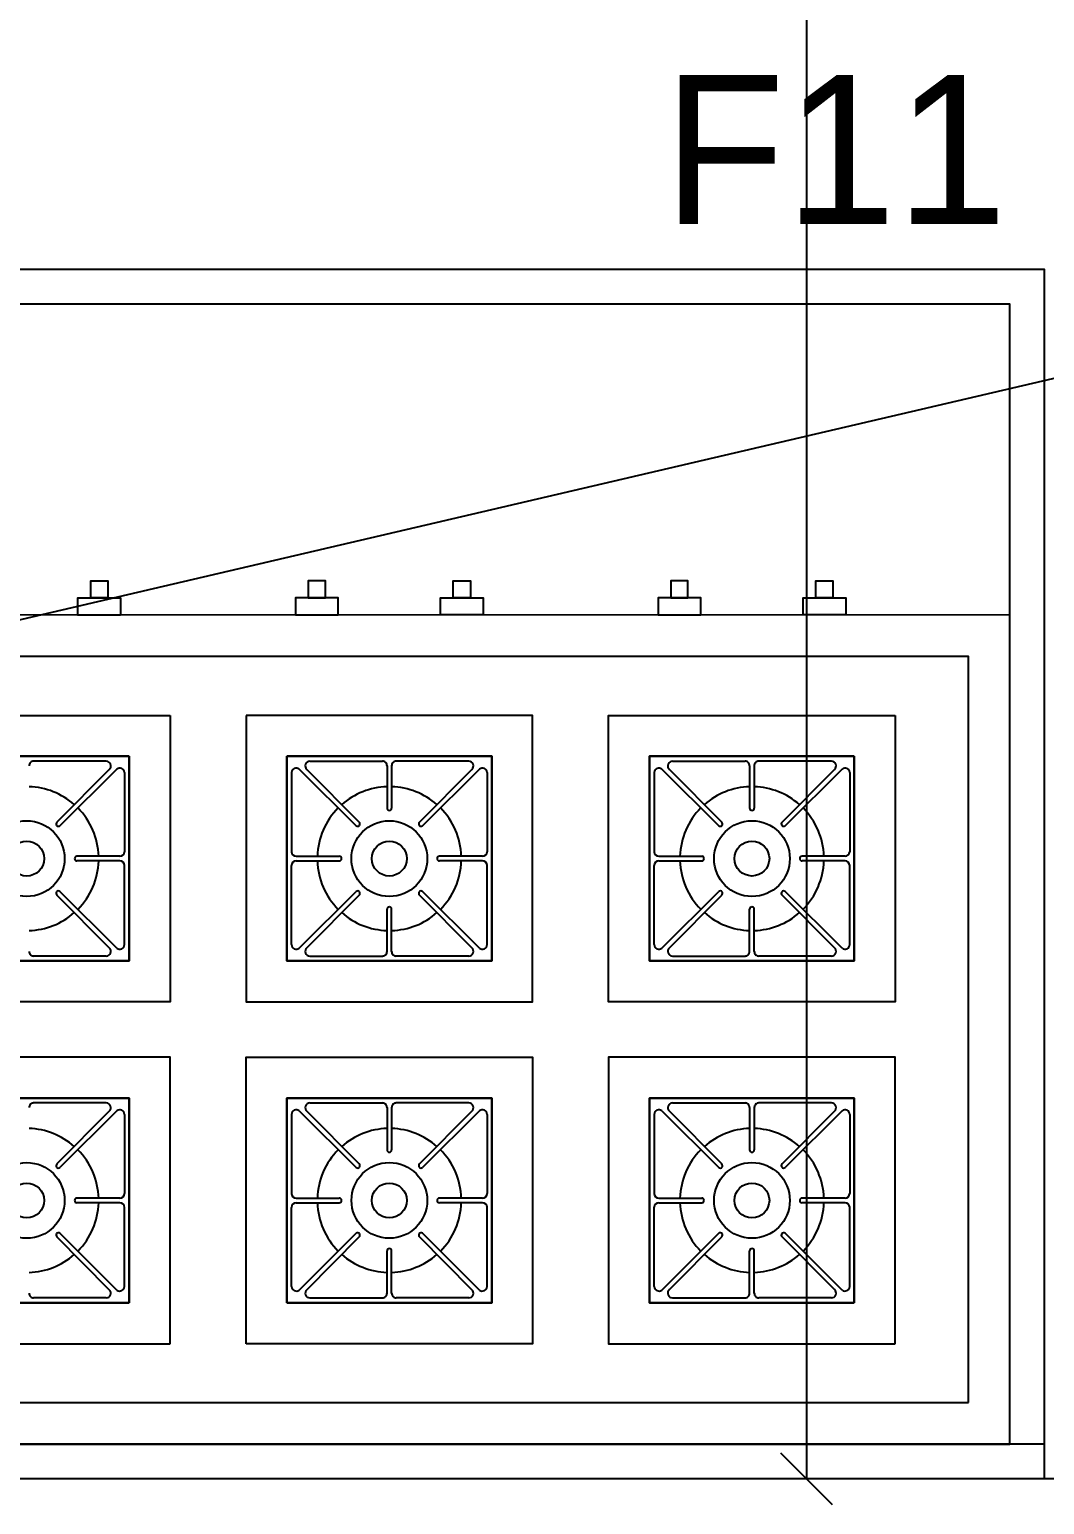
# Model space of a CAD drawing. Header units: millimetres. Extents: x 63882 to 85892, y -58394 to -53173.
# Drawn here: x 69163 to 69221.8, y -55375.4 to -55290.1 of the extents above; entities that cross this region are included whole.
import ezdxf
from ezdxf.enums import TextEntityAlignment as Align

# ---------------------------------------------------------------- set-up
doc = ezdxf.new("R2010")
doc.units = ezdxf.units.MM
doc.header["$LTSCALE"] = 5
doc.layers.add('S2000-002 Çizgi', color=7, linetype='Continuous')
doc.styles.get("Standard").update_dxf_attribs({"font": 'arial.ttf'})
doc.styles.add('TAKSİM', font='GOTHIC.TTF', dxfattribs={"height": 20})
doc.dimstyles.new('OLCU50', dxfattribs={"dimtxt": 8, "dimasz": 3, "dimexe": 1.25, "dimexo": 0.625, "dimtad": 1, "dimdec": 0, "dimtxsty": 'Standard', "dimblk": 'OBLIQUE', "dimcen": 2.5, "dimclrd": 256, "dimclre": 251, "dimclrt": 25, "dimadec": 0, "dimazin": 0, "dimtfac": 1, "dimtdec": 0, "dimtmove": 0, "dimatfit": 3, "dimldrblk": 'OBLIQUE', "dimfxl": 1, "dimarcsym": 0})

# ---------------------------------------------------------------- blocks, each defined once
blk = doc.blocks.new('A$C12B43838')
at = {"layer": 'S2000-002 Çizgi'}
for p, q in [((29.17000769426522, 39.81917035683), (41.01915054852725, 39.81942619901383)), ((39.69913024559355, 39.53695376245014), (35.49488517946884, 39.53686298598768)), ((41.01915054852725, 39.81942619901383), (41.01940639071108, 27.97028334475181)), ((62.00795054346236, 39.8198793811971), (50.15880768920033, 39.81962353901326)), ((50.15880768920033, 39.81962353901326), (50.15906353137689, 27.97048068474396)), ((51.47884018897457, 39.53720810545929), (55.68308525510656, 39.53729888191447)), ((60.68794649304618, 39.5374069449681), (56.48370145360241, 39.53731616851292)), ((71.14760768414999, 39.82007672118925), (82.99675053841929, 39.82033256337309)), ((72.46762393141398, 39.53766128727875), (76.67186897085776, 39.53775206374121)), ((81.67673023548559, 39.53786012680939), (77.4724851693536, 39.53776935034693)), ((82.99675053841929, 39.82033256337309), (82.99700638060312, 27.97118970911106)), ((39.86655448620149, 39.062308183391), (36.84304461356078, 36.00434313349251)), ((40.3179757253456, 39.08323245326028), (37.0104957051517, 35.79650345483242)), ((40.75229887278692, 38.87546472107351), (40.75239776905073, 34.29515712227294)), ((50.4257001280057, 38.87567358546949), (50.42579902425496, 34.29536598666891)), ((50.86001430295437, 39.08346007294313), (54.16763625167368, 35.79687390528125)), ((51.3114364452631, 39.06255529692862), (54.33507836791978, 36.0047208148244)), ((55.94996307457768, 39.27043256015895), (55.95001597573719, 36.82035406885552)), ((56.2168351585351, 39.27043832236086), (56.21688805969461, 36.82035983105015)), ((60.85537073364685, 39.06276136591623), (57.83186086100613, 36.00479631601775)), ((61.30679197279824, 39.08368563578551), (57.99931195259705, 35.79695663735765)), ((61.74109884104109, 38.87591790324223), (61.74119773729763, 34.2956103044562)), ((71.41450014964357, 38.8761267676382), (71.4145990459001, 34.29581916885218)), ((71.84879804539378, 39.08391325476987), (75.1564199941131, 35.79732708710071)), ((72.30022018770251, 39.06300847874809), (75.32386211035919, 36.00517399665114)), ((76.93874679032888, 39.27088574198569), (76.93879969148838, 36.82080725068226)), ((77.2056188742863, 39.2708915041876), (77.20567177544581, 36.82081301288417)), ((81.84415447608626, 39.06321454775025), (78.82064460344554, 36.00524949784449)), ((82.29557571523765, 39.08413881761953), (78.98809569504374, 35.79740981919167)), ((82.72989886267897, 38.87637108543277), (82.72999775894277, 34.29606348663219)), ((36.82285085377953, 35.81669724131643), (36.82285085237527, 35.81676241147215)), ((54.35528023084044, 35.81707579486101), (54.3552802294289, 35.81714096500946)), ((57.81166710122488, 35.81715042384894), (57.81166709982062, 35.81721559400467)), ((75.34406397327984, 35.81752897668775), (75.34406397186831, 35.81759414684348)), ((78.8004508436643, 35.81760360567569), (78.80045084226003, 35.81766877583141)), ((40.48553144728794, 34.02827927612088), (37.99425848216197, 34.02822548549739)), ((40.48553144728794, 34.0282793028091), (37.99425848215469, 34.0282255121856)), ((40.48553720948985, 33.76140721885167), (37.99426424436388, 33.76135342823545)), ((40.75251395190571, 28.91423329829558), (40.7524150556419, 33.49454089708888)), ((50.42591520711721, 28.91444216269156), (50.42581631086796, 33.49474976148485)), ((50.69267687042156, 34.0284996649134), (53.18394983554754, 34.02855345552962)), ((50.69267687042156, 34.02849969160889), (53.18394983554754, 34.02855348221783)), ((50.69268263262347, 33.76162760765146), (53.18395559774945, 33.76168139826768)), ((61.47433144222305, 34.02873245829687), (58.98307475628826, 34.0286786680299)), ((61.47433144223032, 34.02873248498508), (58.98307475628826, 34.02867869471811)), ((61.47433720442496, 33.76186040102039), (58.98308051849017, 33.76180661076069)), ((61.74131392015261, 28.91468648047157), (61.74121502389607, 33.49499407926487)), ((71.41471522876236, 28.91489534486755), (71.41461633249855, 33.49520294366812)), ((71.68147686537122, 34.02895287378487), (74.17273355131329, 34.02900666405185)), ((71.68147686537122, 34.02895284709666), (74.17273355131329, 34.02900663735636)), ((71.68148262757313, 33.76208078982017), (74.17273931350792, 33.76213458008715)), ((82.46313143717998, 34.02918566716835), (79.97185847204673, 34.02913187654485)), ((82.46313143717998, 34.02918564047286), (79.97185847205401, 34.02913184985664)), ((82.46313719938189, 33.76231358321093), (79.97186423424864, 33.7622597925947)), ((82.73011394179775, 28.91513966265484), (82.73001504553395, 33.49544726144813)), ((36.82293384907825, 31.97283108890406), (36.82293385048251, 31.97276591874106)), ((39.86677763464832, 28.72735158683645), (36.84313571199164, 31.7851860689334)), ((40.31819977696432, 28.70644681082194), (37.01057782823773, 31.99303297848382)), ((50.86023835455126, 28.70667443050479), (54.16771837475244, 31.99340342893265)), ((51.31165959370992, 28.72759870037407), (54.33516946635064, 31.78556375026528)), ((54.35536322612461, 31.97320964244864), (54.35536322752887, 31.97314447228564)), ((57.81175009651633, 31.97328427142929), (57.81175009792787, 31.97321910127357)), ((60.85559388209367, 28.72780476936168), (57.83195195943699, 31.78563925146591)), ((61.30701602439512, 28.70689999334718), (57.99939407568309, 31.99348616101634)), ((71.84902209700522, 28.70712761233153), (75.1565021172064, 31.99385661075939)), ((72.3004433361566, 28.72805188219354), (75.32395320879732, 31.7860169320993)), ((75.3441469685713, 31.9736628242681), (75.34414696997555, 31.97359765411238)), ((78.80053383896302, 31.97373745326331), (78.80053384037456, 31.97367228310031)), ((81.84437762454036, 28.7282579511957), (78.82073570188368, 31.78609243329265)), ((82.29579976684909, 28.7073531751812), (78.98817781812977, 31.99393934284308)), ((55.9501951955026, 28.51992174392944), (55.9501422943431, 30.97000023523287)), ((56.21706727946003, 28.51992750613863), (56.21701437830779, 30.97000599743478)), ((76.93897891127563, 28.52037492576346), (76.93892601010884, 30.97045341705962)), ((77.20585099523305, 28.5203806879581), (77.20579809406627, 30.97045917926152)), ((39.69937389094412, 28.25269877830578), (35.49512882481213, 28.2526080018506)), ((51.47908383430331, 28.25295312132221), (55.6833289004353, 28.25304389777739)), ((60.68819013837492, 28.2531519608383), (56.48394509893114, 28.25306118437584)), ((72.46786757675727, 28.25340630314895), (76.67211261620105, 28.25349707960413)), ((81.67697388082888, 28.25360514266504), (77.4727288146969, 28.25351436620986)), ((39.69955751783709, 19.74815376721381), (35.4953124517051, 19.74806299075863)), ((41.01983366294735, 8.18148334952275), (41.01957782077079, 20.03062620379205)), ((50.15949080362043, 8.181680689522182), (50.15923496142932, 20.03082354379148)), ((51.47926746120356, 19.74840811023023), (55.68351252733555, 19.74849888669269)), ((60.68837376527517, 19.74860694975359), (56.4841287258314, 19.74851617329114)), ((72.46805120365752, 19.74886129206425), (76.6722962431013, 19.74895206851943)), ((81.67715750772913, 19.74906013157306), (77.47291244159715, 19.74896935511788)), ((82.99743365283211, 8.182389713882003), (82.99717781065556, 20.03153256815131)), ((39.86698175843776, 19.27350818816922), (36.84347188579704, 16.21554313827073)), ((40.31840299758915, 19.2944324580385), (37.01092297738796, 16.00770345960336)), ((40.75272614503046, 19.08666472584446), (40.75282504127972, 14.50635712705116)), ((50.42612740023469, 19.08687359024043), (50.4262262964985, 14.50656599144713)), ((50.86044157518336, 19.29466007772135), (54.16806352390267, 16.00807391005219)), ((51.31186371749209, 19.27375530169957), (54.33550564014877, 16.21592081960262)), ((55.95039034680667, 19.48163256493717), (55.95044324796618, 17.03155407363374)), ((56.21726243076409, 19.4816383271318), (56.21731533193088, 17.03155983583565)), ((60.85579800587584, 19.27396137070173), (57.8322881332424, 16.21599632080324)), ((61.30721924502723, 19.29488564057101), (57.99973922483332, 16.00815664213587)), ((61.74152611327008, 19.08711790802772), (61.74162500953389, 14.50681030923442)), ((71.41492742187984, 19.08732677243097), (71.41502631813637, 14.5070191736304)), ((71.84922531763732, 19.29511325954809), (75.15684726635664, 16.00852709187893)), ((72.30064745994605, 19.27420848353358), (75.32428938259545, 16.21637400143663)), ((76.93917406257242, 19.48208574676391), (76.93922696373193, 17.03200725546776)), ((77.20604614652984, 19.48209150896582), (77.20609904768935, 17.03201301766239)), ((81.8445817483298, 19.27441455252847), (78.82107187568181, 16.21644950262998)), ((82.29600298748119, 19.29533882239775), (78.98852296728, 16.00860982396262)), ((82.73032613491523, 19.08757109020371), (82.73042503117176, 14.50726349141041)), ((36.82327812601579, 16.02789724609465), (36.82327812461153, 16.02796241625765)), ((54.35570750306943, 16.02827579963196), (54.35570750165789, 16.02834096979495)), ((57.81209437346115, 16.02835042862716), (57.81209437205689, 16.02841559878289)), ((75.34449124551611, 16.02872898146597), (75.34449124410457, 16.0287941516217)), ((78.80087811590784, 16.02880361045391), (78.80087811450358, 16.0288687806169)), ((40.48595871952421, 14.23947928089183), (37.99468575439823, 14.23942549027561)), ((40.48596448171884, 13.97260722362262), (37.99469151660014, 13.9725534330064)), ((40.48596448172611, 13.9726071969344), (37.99469151659287, 13.97255340631818)), ((40.75294122414198, 9.125433303073805), (40.75284232788545, 13.7057409018671)), ((50.42634247936076, 9.125642167469778), (50.42624358309695, 13.70594976626307)), ((50.69310414265783, 14.23969966969162), (53.1843771077838, 14.23975346030784)), ((50.69310990485974, 13.97282761242241), (53.18438286998571, 13.97288140303863)), ((50.69310990485974, 13.97282758573419), (53.18438286998571, 13.97288137635041)), ((61.47475871446659, 14.23993246307509), (58.98350202852453, 14.23987867280812)), ((61.47476447666122, 13.97306040580588), (58.98350779072643, 13.97300661553891)), ((61.4747644766685, 13.97306037911767), (58.98350779072643, 13.97300658885069)), ((61.74174119238887, 9.12588648525707), (61.74164229613234, 13.70619408405037)), ((71.41514250099863, 9.126095349653042), (71.41504360473482, 13.70640294844634)), ((71.68190413760749, 14.24015285187488), (74.17316082354228, 14.24020664214186)), ((71.6819098998094, 13.97328079460567), (74.17316658574418, 13.97333458487265)), ((71.6819098998094, 13.97328076791018), (74.17316658574418, 13.97333455817716)), ((82.46355870941625, 14.24038564525108), (79.97228574429028, 14.24033185463486)), ((82.46356447161088, 13.97351358798187), (79.97229150648491, 13.97345979736565)), ((82.46356447161816, 13.97351356129366), (79.97229150648491, 13.97345977067744)), ((82.73054121402674, 9.126339667433058), (82.73044231777749, 13.70664726622635)), ((36.82336112130724, 12.18403109368228), (36.82336112271878, 12.18396592352656)), ((39.86720490688458, 8.938551591614669), (36.8435629842279, 11.9963860737189)), ((40.31862704919331, 8.917646815600165), (37.01100510047399, 12.20423298325477)), ((50.8606656267948, 8.91787443528301), (54.16814564699598, 12.2046034337036)), ((51.31208686594618, 8.938798705145018), (54.3355967385869, 11.99676375505078)), ((54.35579049836815, 12.18440964721958), (54.35579049977241, 12.18434447707114)), ((57.8121773687526, 12.18448427620751), (57.81217737016414, 12.18441910605907)), ((60.85602115433721, 8.939004774147179), (57.83237923167326, 11.99683925625141)), ((61.30744329663867, 8.918099998132675), (57.99982134791935, 12.20468616579456)), ((71.84944936923421, 8.91832761711703), (75.15692938943539, 12.20505661554489)), ((72.3008706083856, 8.939251886979036), (75.32438048103359, 11.99721693687752)), ((75.34457424080756, 12.18486282904632), (75.34457424221182, 12.18479765889788)), ((78.80096111119929, 12.18493745804153), (78.80096111261082, 12.18487228788581)), ((81.84480489676935, 8.939457955973921), (78.82116297411267, 11.99729243807815)), ((82.29622703907808, 8.918553179952141), (78.98860509036604, 12.20513934761402)), ((55.95062246774614, 8.73112174871494), (55.95056956658664, 11.18120024001837)), ((56.21749455171084, 8.73112751091685), (56.21744165054406, 11.18120600222028)), ((76.93940618349734, 8.731574930541683), (76.93935328233783, 11.18165342184511)), ((77.20627826746204, 8.731580692743591), (77.20622536629526, 11.18165918404702)), ((29.17069080867805, 8.181227507346193), (41.01983366294735, 8.18148334952275)), ((39.69980116317311, 8.46389878307673), (35.49555609704112, 8.463808006628824)), ((62.00863365788246, 8.181936531706015), (50.15949080362043, 8.181680689522182)), ((51.47951110654685, 8.464153126093152), (55.68375617267884, 8.464243902555609)), ((60.68861741061846, 8.464351965616515), (56.48437237117469, 8.464261189161334)), ((71.14829079857009, 8.182133871705446), (82.99743365283211, 8.182389713882003)), ((72.46829484898626, 8.46460630792717), (76.67253988843004, 8.464697084389627)), ((81.67740115305787, 8.464805147435982), (77.47315608693316, 8.464714370988077))]:
    blk.add_line(p, q, dxfattribs=at)
for points in [[(39.7850676954622, 48.98804233488045), (38.79745348769211, 48.98802101069305), (38.79743216349743, 49.97563521846314), (39.78504637126753, 49.97565654265054)], [(51.39249461057625, 48.98829295803444), (52.38010881834634, 48.98831428222911), (52.38008749415894, 49.97592848999921), (51.39247328638885, 49.9759071658118)], [(60.77386769041186, 48.98849551707099), (59.78625348264177, 48.98847419288359), (59.78623215844709, 49.97608840065368), (60.77384636621719, 49.97610972484108)], [(72.38129460551863, 48.98874614021042), (73.36890881328873, 48.98876746439782), (73.36888748910133, 49.97638167217519), (72.38127328133123, 49.97636034798052)], [(81.76266768535424, 48.98894869924698), (80.77505347758415, 48.98892737505957), (80.77503215338947, 49.97654158282967), (81.76264636115957, 49.97656290701707)], [(40.52579967547354, 48.00044412025454), (38.05676415606285, 48.00039080977876), (38.05674283186818, 48.98800501754886), (40.52577835128614, 48.98805832802464)], [(50.65180527894699, 48.00066275712743), (53.1208407983504, 48.00071606760321), (53.12081947417028, 48.9883302753733), (50.65178395475232, 48.98827696489752)], [(61.51459967041592, 48.00089730244508), (59.04556415100524, 48.0008439919693), (59.04554282681056, 48.9884581997394), (61.51457834622852, 48.98851151021518)], [(71.64060527388938, 48.00111593930342), (74.10964079330006, 48.00116924977192), (74.10961946911266, 48.98878345754201), (71.6405839496947, 48.98873014706624)], [(82.5033996653583, 48.00135048462107), (80.0343641459549, 48.00129717414529), (80.03434282176022, 48.98891138191539), (82.50337834117818, 48.98896469239116)], [(92.00103886431316, 0.001555542825371958), (92.00000246658601, 48.00155553165678), (2.483335265424103e-06, 48.00000093506242), (0.001038881062413566, 9.462310117669404e-07)], [(89.60098704498523, 2.401503722379857), (89.60005428703153, 45.60150371232885), (2.400054302663193, 45.60005275550793), (2.400987060624175, 2.400052765558939)], [(43.38892795093852, 42.18930593830737), (43.38928612999734, 25.60050594233326), (26.80048613403051, 25.60014776327444), (26.80012795497169, 42.18894775924855)], [(47.78892794991407, 42.18940094143181), (47.78928612896561, 25.6006009454577), (64.37808612493245, 25.60095912450925), (64.37772794588818, 42.18975912047608)], [(85.36652794083057, 42.19021230266662), (85.36688611988939, 25.60141230669251), (68.77808612391527, 25.60105412763369), (68.77772794485645, 42.1898541236078)], [(41.01915054852725, 39.81942619901383), (41.01940639071108, 27.97028334475181), (29.17026353644906, 27.97002750256797), (29.17000769426522, 39.81917035683)], [(41.01915054852725, 39.81942619901383), (29.17000769426522, 39.81917035683), (29.17026353644906, 27.97002750256797), (41.01940639071108, 27.97028334475181)], [(41.01915054852725, 39.81942619901383), (29.17000769426522, 39.81917035683), (29.17026353644906, 27.97002750256797), (41.01940639071108, 27.97028334475181)], [(50.15880768920033, 39.81962353901326), (50.15906353137689, 27.97048068474396), (62.00820638564619, 27.97073652692779), (62.00795054346236, 39.8198793811971)], [(50.15880768920033, 39.81962353901326), (62.00795054346236, 39.8198793811971), (62.00820638564619, 27.97073652692779), (50.15906353137689, 27.97048068474396)], [(50.15880768920033, 39.81962353901326), (62.00795054346236, 39.8198793811971), (62.00820638564619, 27.97073652692779), (50.15906353137689, 27.97048068474396)], [(82.99675053841929, 39.82033256337309), (82.99700638060312, 27.97118970911106), (71.14786352633382, 27.97093386692723), (71.14760768414999, 39.82007672118925)], [(82.99675053841929, 39.82033256337309), (71.14760768414999, 39.82007672118925), (71.14786352633382, 27.97093386692723), (82.99700638060312, 27.97118970911106)], [(82.99675053841929, 39.82033256337309), (71.14760768414999, 39.82007672118925), (71.14786352633382, 27.97093386692723), (82.99700638060312, 27.97118970911106)], [(43.38971340222633, 5.811705947111477), (43.38935522318206, 22.40050594307831), (26.80055522720795, 22.40014776403405), (26.8009134062595, 5.811347768059932)], [(47.78971340120916, 5.81180095023592), (47.78935522214306, 22.40060094620276), (64.37815521811717, 22.40095912526158), (64.378513397176, 5.812159129294741)], [(85.36731339211838, 5.81261231147073), (85.3669552130741, 22.40141230743757), (68.7781552171, 22.4010541283933), (68.77851339615154, 5.812254132419184)], [(41.01983366294735, 8.18148334952275), (41.01957782077079, 20.03062620379205), (29.17043496650149, 20.0303703616155), (29.17069080867805, 8.181227507346193)], [(41.01983366294735, 8.18148334952275), (29.17069080867805, 8.181227507346193), (29.17043496650149, 20.0303703616155), (41.01957782077079, 20.03062620379205)], [(41.01983366294735, 8.18148334952275), (29.17069080867805, 8.181227507346193), (29.17043496650149, 20.0303703616155), (41.01957782077079, 20.03062620379205)], [(50.15949080362043, 8.181680689522182), (50.15923496142932, 20.03082354379148), (62.00837781569862, 20.03107938597532), (62.00863365788246, 8.181936531706015)], [(50.15949080362043, 8.181680689522182), (62.00863365788246, 8.181936531706015), (62.00837781569862, 20.03107938597532), (50.15923496142932, 20.03082354379148)], [(50.15949080362043, 8.181680689522182), (62.00863365788246, 8.181936531706015), (62.00837781569862, 20.03107938597532), (50.15923496142932, 20.03082354379148)], [(82.99743365283211, 8.182389713882003), (82.99717781065556, 20.03153256815131), (71.14803495639353, 20.03127672597475), (71.14829079857009, 8.182133871705446)], [(82.99743365283211, 8.182389713882003), (71.14829079857009, 8.182133871705446), (71.14803495639353, 20.03127672597475), (82.99717781065556, 20.03153256815131)], [(82.99743365283211, 8.182389713882003), (71.14829079857009, 8.182133871705446), (71.14803495639353, 20.03127672597475), (82.99717781065556, 20.03153256815131)]]:
    blk.add_lwpolyline(points, close=True, dxfattribs=at)
for centre, radius in [((35.09469891623303, 33.894726850609), 2.192010273157497), ((56.08351516367838, 33.89518003314151), 2.192010273157497), ((77.0722989061178, 33.89563321496826), 2.192010273157497), ((35.09469891623303, 33.894726850609), 1.007095987454886), ((56.08351516367838, 33.89518003314151), 1.007095987454886), ((77.0722989061178, 33.89563321496826), 1.007095987454886), ((35.09512618846929, 14.1059268553945), 2.192010273157497), ((56.08394243591465, 14.10638003792701), 2.192010273157497), ((77.07272617835406, 14.10683321975375), 2.192010273157497), ((35.09512618846929, 14.1059268553945), 1.007095987454886), ((56.08394243591465, 14.10638003792701), 1.007095987454886), ((77.07272617835406, 14.10683321975375), 1.007095987454886)]:
    blk.add_circle(centre, radius, dxfattribs=at)
for centre, radius, start, end in [((35.49489094167075, 39.26999090203026), 0.26687208402049, 90.00123410729414, 180.0012371088421), ((39.69913600780274, 39.27008167848544), 0.26687208402049, 308.8532371091318, 90.00123410729414), ((51.47884595116921, 39.27033602150186), 0.26687208402049, 90.00124010622127, 231.1492371088301), ((55.68309101730847, 39.27042679795704), 0.26687208402049, 0.00123710884211776, 90.00124010622127), ((56.48370721580432, 39.27044408455549), 0.26687208402049, 90.00124010622127, 180.0012421072533), ((60.68795225524809, 39.27053486101067), 0.26687208402049, 308.8532371091318, 90.00123410729414), ((72.46762969361589, 39.27078920332133), 0.26687208402049, 90.00124011039007, 231.1492371088301), ((76.67187473305967, 39.27087997978379), 0.26687208402049, 0.001232110430977043, 90.00123410729414), ((77.47249093155551, 39.27089726638951), 0.26687208402049, 90.00123410729414, 180.0012371088421), ((81.6767359976875, 39.27098804284469), 0.26687208402049, 308.8532371091318, 90.00123410729414), ((40.4854267888295, 38.8754589588716), 0.26687208402049, 0.001232110430977043, 128.8532361070149), ((50.69257221196312, 38.87567934767139), 0.26687208402049, 51.14923811094697, 180.0012421072533), ((61.47424303627486, 38.87591214139684), 0.26687208402049, 0.001232106262160412, 128.8532361070149), ((71.68135595440253, 38.87613252949086), 0.26687208402049, 51.14923811094697, 180.0012421072533), ((82.46302677872154, 38.87636532323086), 0.26687208402049, 0.001232110430977043, 128.8532361070149), ((35.09469891623303, 33.894726850609), 4.166867415995178, 48.62647980123924, 88.16613466899756), ((56.08351516367838, 33.89518003314151), 4.166867415995178, 91.83633955031979, 131.3759944144234), ((56.08351516367838, 33.89518003314151), 4.166867415995178, 48.62647980123924, 88.16613429778936), ((77.0722989061178, 33.89563321496826), 4.166867415995178, 91.83633991736129, 131.3759944170898), ((77.0722989061178, 33.89563321496826), 4.166867415995178, 48.62647980123924, 88.16613466899756), ((35.09469891623303, 33.894726850609), 4.166867415995178, 1.836339917361297, 44.80018682552391), ((56.08351516367838, 33.89518003314151), 4.166867415995178, 135.202287391964, 178.166134301956), ((56.08345200436452, 36.82035694995284), 0.1334360286666422, 180.0012421072533, 270.0012381093581), ((56.08345200436452, 36.82035694995284), 0.1334360286666422, 270.0012381093581, 0.00123710884211776), ((56.08351516367838, 33.89518003314151), 4.166867415995178, 1.836339917361297, 44.80018682552391), ((77.0722989061178, 33.89563321496826), 4.166867415995178, 135.202287391964, 178.166134301956), ((77.07223574681848, 36.82081013177958), 0.1334360286666422, 180.0012371088421, 270.0012361083261), ((77.07223574681848, 36.82081013177958), 0.1334360286666422, 270.0012361083261, 0.001232110430977043), ((77.0722989061178, 33.89563321496826), 4.166867415995178, 1.836339917361297, 44.80018682552391), ((36.92677017270762, 35.90042280044872), 0.1334360286666422, 128.8607901082337, 218.8541571114748), ((54.25135729646718, 35.90079686633544), 0.1334360286666422, 321.1483171081188, 51.14168410784807), ((57.91558642016025, 35.90087598297396), 0.1334360286666422, 128.8607901109031, 218.8541571088055), ((75.24014103889931, 35.90125004816218), 0.1334360286666422, 321.1483171081188, 51.14168410784807), ((78.90437016259239, 35.90132916480798), 0.1334360286666422, 128.8607901082337, 218.8541571114748), ((36.92677017270762, 35.90042280044872), 0.1334360286666422, 218.865550108378, 308.847773108851), ((54.25135729646718, 35.90079686633544), 0.1334360286666422, 231.1547011081358, 321.1369241090151), ((57.91558642016025, 35.90087598297396), 0.1334360286666422, 218.865550108378, 308.847773108851), ((75.24014103889931, 35.90125004816218), 0.1334360286666422, 231.1547011113913, 321.1369241090151), ((78.90437016259239, 35.90132916480798), 0.1334360286666422, 218.865550108378, 308.847773108851), ((40.48552568508603, 34.29515136007103), 0.26687208402049, 270.0012361083261, 0.001232110430977043), ((50.69267110821966, 34.29537174887082), 0.26687208402049, 180.0012421072533, 270.0012381093581), ((61.47432568002841, 34.2956045422543), 0.26687208402049, 270.0012381093581, 0.00123710884211776), ((71.68147110316932, 34.29582493105409), 0.26687208402049, 180.0012371088421, 270.0012361083261), ((82.46312567497807, 34.29605772443028), 0.26687208402049, 270.0012361083261, 0.001232110430977043), ((37.99426136325928, 33.89478945687006), 0.1334360286666422, 90.00123810935811, 180.0012371088421), ((37.99426136325928, 33.89478945687006), 0.1334360286666422, 180.0012371088421, 270.0012401103901), ((35.09469891623303, 33.894726850609), 4.166867415995178, 315.2022873919641, 358.1661346689976), ((40.48554297168448, 33.49453513488697), 0.26687208402049, 0.001242107253258457, 90.00123810935811), ((50.69268839482538, 33.49475552368676), 0.26687208402049, 90.00123610832613, 180.001232110431), ((56.08351516367838, 33.89518003314151), 4.166867415995178, 181.8363395503198, 224.8001868255239), ((53.18395271665213, 33.89511742690229), 0.1334360286666422, 0.00123710884211776, 90.00123610832613), ((53.18395271665213, 33.89511742690229), 0.1334360286666422, 270.0012341072941, 0.00123710884211776), ((58.98307763739285, 33.89524263938802), 0.1334360286666422, 90.00123610832613, 180.001232110431), ((58.98307763739285, 33.89524263938802), 0.1334360286666422, 180.001232110431, 270.0012341072941), ((56.08351516367838, 33.89518003314151), 4.166867415995178, 315.2022873919641, 358.1661346689976), ((61.47434296662686, 33.49498831707024), 0.26687208402049, 0.00123710884211776, 90.00123610832613), ((71.68148838977504, 33.49520870586275), 0.26687208402049, 90.00123810935811, 180.0012371088421), ((77.0722989061178, 33.89563321496826), 4.166867415995178, 181.8363395503198, 224.8001868255239), ((74.1727364324106, 33.89557060872175), 0.1334360286666422, 0.001242107253258457, 90.00123810935811), ((74.1727364324106, 33.89557060872175), 0.1334360286666422, 270.0012401103901, 0.001242107253258457), ((79.97186135314405, 33.89569582122931), 0.1334360286666422, 90.00123810935811, 180.0012371088421), ((79.97186135314405, 33.89569582122931), 0.1334360286666422, 180.0012371088421, 270.0012401103901), ((77.0722989061178, 33.89563321496826), 4.166867415995178, 315.2022873919641, 358.1661346689976), ((82.46314296157652, 33.49544149924623), 0.26687208402049, 0.001242107253258457, 90.00123810935811), ((36.92685678344424, 31.88911001742963), 0.1334360286666422, 141.1483171081187, 231.1416841078481), ((36.92685678344424, 31.88911001742963), 0.1334360286666422, 51.15470111139132, 141.1369241090151), ((54.25144390720379, 31.88948408331635), 0.1334360286666422, 38.86555010837797, 128.847773108851), ((54.25144390720379, 31.88948408331635), 0.1334360286666422, 308.8607901109031, 38.8541571088055), ((57.91567303088959, 31.88956319994759), 0.1334360286666422, 141.1483171081187, 231.1416841078481), ((57.91567303088959, 31.88956319994759), 0.1334360286666422, 51.15470110813582, 141.1369241090151), ((75.24022764965048, 31.88993726513581), 0.1334360286666422, 38.86555010837797, 128.847773108851), ((75.24022764965048, 31.88993726513581), 0.1334360286666422, 308.8607901082337, 38.85415711147483), ((78.90445677333628, 31.89001638178888), 0.1334360286666422, 141.1483171081187, 231.1416841078481), ((78.90445677333628, 31.89001638178888), 0.1334360286666422, 51.15470111139132, 141.1369241090151), ((35.09469891623303, 33.894726850609), 4.166867415995178, 271.8363395503198, 311.3759944170898), ((56.08351516367838, 33.89518003314151), 4.166867415995178, 228.6264798012392, 268.1661346689976), ((56.08357832298498, 30.97000311633747), 0.1334360286666422, 90.00123610832613, 180.001232110431), ((56.08357832298498, 30.97000311633747), 0.1334360286666422, 0.00123710884211776, 90.00123610832613), ((56.08351516367838, 33.89518003314151), 4.166867415995178, 271.8363399173613, 311.3759944144235), ((77.0722989061178, 33.89563321496826), 4.166867415995178, 228.6264798012392, 268.166134301956), ((77.07236206542439, 30.97045629816421), 0.1334360286666422, 90.00123810935811, 180.0012371088421), ((77.07236206542439, 30.97045629816421), 0.1334360286666422, 0.001242107253258457, 90.00123810935811), ((77.0722989061178, 33.89563321496826), 4.166867415995178, 271.8363395503198, 311.3759944170898), ((35.49512306260294, 28.51948008580803), 0.26687208402049, 180.0012371088421, 270.0012401103901), ((39.69936812873493, 28.51957086227048), 0.26687208402049, 270.0012401103901, 51.14923710883004), ((40.48564186794829, 28.91422753609368), 0.26687208402049, 231.149238110947, 0.001242107253258457), ((50.69278729108191, 28.91444792489347), 0.26687208402049, 180.001232110431, 308.8532361070149), ((51.47907807210868, 28.51982520527963), 0.26687208402049, 128.8532371091319, 270.0012341072941), ((55.68332313824067, 28.51991598173481), 0.26687208402049, 270.0012341072941, 0.00123710884211776), ((56.48393933673651, 28.51993326834054), 0.26687208402049, 180.001232110431, 270.0012341072941), ((60.68818437618029, 28.52002404478844), 0.26687208402049, 270.0012401062213, 51.14923710883004), ((61.47445811538637, 28.91468071861891), 0.26687208402049, 231.149238110947, 0.001242107253258457), ((71.6815710335286, 28.91490110672021), 0.26687208402049, 180.001232110431, 308.8532361070149), ((72.46786181455536, 28.5202783870991), 0.26687208402049, 128.8532371091319, 270.0012341072941), ((76.67210685399914, 28.52036916356883), 0.26687208402049, 270.0012401103901, 0.001242107253258457), ((77.47272305249498, 28.52038645016728), 0.26687208402049, 180.0012371088421, 270.0012401103901), ((81.67696811862697, 28.52047722662974), 0.26687208402049, 270.0012401103901, 51.14923710883004), ((82.46324185784033, 28.91513390045293), 0.26687208402049, 231.149238110947, 0.001242107253258457), ((35.49531821390701, 19.4811909068012), 0.26687208402049, 90.00123410729414, 180.0012371088421), ((39.699563280039, 19.48128168325638), 0.26687208402049, 308.8532371091318, 90.00123410729414), ((51.47927322340547, 19.48153602627281), 0.26687208402049, 90.00124011039007, 231.1492371088301), ((55.68351828953746, 19.48162680273526), 0.26687208402049, 0.00123710884211776, 90.00124011039007), ((56.48413448803331, 19.48164408933371), 0.26687208402049, 90.00124011039007, 180.0012421072533), ((60.68837952747708, 19.48173486579617), 0.26687208402049, 308.8532371091318, 90.00123410729414), ((72.46805696585216, 19.48198920810682), 0.26687208402049, 90.00124010622127, 231.1492371088301), ((76.67230200529593, 19.48207998456201), 0.26687208402049, 0.001232106262160412, 90.00123410729414), ((77.47291820379905, 19.48209727116046), 0.26687208402049, 90.00123410729414, 180.0012371088421), ((81.67716326992377, 19.48218804761564), 0.26687208402049, 308.8532371091318, 90.00123410729414), ((40.48585406106577, 19.08665896364255), 0.26687208402049, 0.001232106262160412, 128.8532361070149), ((50.69299948419939, 19.08687935244234), 0.26687208402049, 51.14923811094697, 180.0012421072533), ((61.47467030851112, 19.08711214618233), 0.26687208402049, 0.001232110430977043, 128.8532361070149), ((71.68178322664608, 19.08733253427636), 0.26687208402049, 51.14923811094697, 180.0012421072533), ((82.46345405095781, 19.0875653280018), 0.26687208402049, 0.001232106262160412, 128.8532361070149), ((35.09512618846929, 14.1059268553945), 4.166867415995178, 48.62647980123924, 88.16613466899756), ((56.08394243591465, 14.10638003792701), 4.166867415995178, 91.83633955031979, 131.3759944170898), ((56.08394243591465, 14.10638003792701), 4.166867415995178, 48.62647980123924, 88.16613430195605), ((77.07272617835406, 14.10683321975375), 4.166867415995178, 91.83633991736129, 131.3759944144234), ((77.07272617835406, 14.10683321975375), 4.166867415995178, 48.62647980123924, 88.16613466899756), ((35.09512618846929, 14.1059268553945), 4.166867415995178, 1.836339550319789, 44.80018682552391), ((56.08394243591465, 14.10638003792701), 4.166867415995178, 135.202287391964, 178.1661346689976), ((56.08387927660806, 17.03155695473833), 0.1334360286666422, 180.0012421072533, 270.0012381093581), ((56.08387927660806, 17.03155695473833), 0.1334360286666422, 270.0012381093581, 0.00123710884211776), ((56.08394243591465, 14.10638003792701), 4.166867415995178, 1.836339550319789, 44.80018682552391), ((77.07272617835406, 14.10683321975375), 4.166867415995178, 135.202287391964, 178.1661346689976), ((77.07266301904747, 17.03201013656508), 0.1334360286666422, 180.0012371088421, 270.0012361083261), ((77.07266301904747, 17.03201013656508), 0.1334360286666422, 270.0012361083261, 0.001232106262160412), ((77.07272617835406, 14.10683321975375), 4.166867415995178, 1.836339550319789, 44.80018682552391), ((36.92719744494389, 16.11162280521967), 0.1334360286666422, 128.8607901109031, 218.8541571088055), ((36.92719744494389, 16.11162280521967), 0.1334360286666422, 218.865550108378, 308.847773108851), ((54.25178456870344, 16.11199687111366), 0.1334360286666422, 231.1547011113913, 321.1369241090151), ((54.25178456870344, 16.11199687111366), 0.1334360286666422, 321.1483171081188, 51.14168410784807), ((57.91601369238197, 16.11207598775945), 0.1334360286666422, 128.8607901082337, 218.8541571114748), ((57.91601369238197, 16.11207598775945), 0.1334360286666422, 218.865550108378, 308.847773108851), ((75.24056831115013, 16.11245005294768), 0.1334360286666422, 231.1547011081358, 321.1369241090151), ((75.24056831115013, 16.11245005294768), 0.1334360286666422, 321.1483171081188, 51.14168410784807), ((78.90479743482865, 16.11252916957892), 0.1334360286666422, 128.8607901109031, 218.8541571088055), ((78.90479743482865, 16.11252916957892), 0.1334360286666422, 218.865550108378, 308.847773108851), ((37.99468863549555, 14.105989461641), 0.1334360286666422, 90.00123410729414, 180.0012371088421), ((37.99468863549555, 14.105989461641), 0.1334360286666422, 180.0012371088421, 270.0012361083261), ((35.09512618846929, 14.1059268553945), 4.166867415995178, 315.2022873919641, 358.1661343019561), ((40.4859529573223, 14.50635136484925), 0.26687208402049, 270.0012361083261, 0.001232106262160412), ((40.48597024392802, 13.70573513966519), 0.26687208402049, 0.001242107253258457, 90.00123810935811), ((50.69309838045592, 14.50657175364904), 0.26687208402049, 180.0012421072533, 270.0012381093581), ((50.69311566705437, 13.70595552846498), 0.26687208402049, 90.00123610832613, 180.001232110431), ((56.08394243591465, 14.10638003792701), 4.166867415995178, 181.8363399173613, 224.8001868255239), ((53.1843799888884, 14.10631743167323), 0.1334360286666422, 0.00123710884211776, 90.00124011039007), ((53.1843799888884, 14.10631743167323), 0.1334360286666422, 270.0012381093581, 0.00123710884211776), ((58.98350490962184, 14.10644264418079), 0.1334360286666422, 90.00124011039007, 180.0012421072533), ((58.98350490962184, 14.10644264418079), 0.1334360286666422, 180.0012421072533, 270.0012381093581), ((56.08394243591465, 14.10638003792701), 4.166867415995178, 315.2022873919641, 358.1661343019561), ((61.4747529522574, 14.50680454703252), 0.26687208402049, 270.0012381093581, 0.00123710884211776), ((61.47477023886313, 13.70618832184846), 0.26687208402049, 0.00123710884211776, 90.00123610832613), ((71.68189837541286, 14.50702493583231), 0.26687208402049, 180.0012371088421, 270.0012361083261), ((71.68191566200403, 13.70640871064825), 0.26687208402049, 90.00123810935811, 180.0012371088421), ((77.07272617835406, 14.10683321975375), 4.166867415995178, 181.8363399173613, 224.8001868255239), ((74.17316370464687, 14.10677061350725), 0.1334360286666422, 0.001232106262160412, 90.00123410729414), ((74.17316370464687, 14.10677061350725), 0.1334360286666422, 270.0012361083261, 0.001232106262160412), ((79.97228862538032, 14.10689582600025), 0.1334360286666422, 90.00123410729414, 180.0012371088421), ((79.97228862538032, 14.10689582600025), 0.1334360286666422, 180.0012371088421, 270.0012361083261), ((77.07272617835406, 14.10683321975375), 4.166867415995178, 315.2022873919641, 358.1661343019561), ((82.46355294721434, 14.5072577292085), 0.26687208402049, 270.0012361083261, 0.001232106262160412), ((82.46357023382006, 13.70664150402445), 0.26687208402049, 0.001242107253258457, 90.00123810935811), ((36.9272840556805, 12.10031002220057), 0.1334360286666422, 141.1483171081187, 231.1416841078481), ((36.9272840556805, 12.10031002220057), 0.1334360286666422, 51.15470110813582, 141.1369241090151), ((54.25187117944006, 12.10068408809457), 0.1334360286666422, 38.86555010837797, 128.847773108851), ((54.25187117944006, 12.10068408809457), 0.1334360286666422, 308.8607901082337, 38.85415711147483), ((57.91610030313313, 12.10076320473308), 0.1334360286666422, 141.1483171081187, 231.1416841078481), ((57.91610030313313, 12.10076320473308), 0.1334360286666422, 51.15470111139132, 141.1369241090151), ((75.24065492187947, 12.10113726992131), 0.1334360286666422, 38.86555010837797, 128.847773108851), ((75.24065492187947, 12.10113726992131), 0.1334360286666422, 308.8607901109031, 38.8541571088055), ((78.90488404557254, 12.10121638655983), 0.1334360286666422, 141.1483171081187, 231.1416841078481), ((78.90488404557254, 12.10121638655983), 0.1334360286666422, 51.15470110813582, 141.1369241090151), ((56.08400559521397, 11.18120312111569), 0.1334360286666422, 90.00123610832613, 180.001232110431), ((56.08400559521397, 11.18120312111569), 0.1334360286666422, 0.00123710884211776, 90.00123610832613), ((77.07278933766793, 11.18165630294243), 0.1334360286666422, 90.00123810935811, 180.0012371088421), ((77.07278933766793, 11.18165630294243), 0.1334360286666422, 0.001242107253258457, 90.00123810935811), ((35.09512618846929, 14.1059268553945), 4.166867415995178, 271.8363395503198, 311.3759944144235), ((56.08394243591465, 14.10638003792701), 4.166867415995178, 228.6264798012392, 268.1661346689976), ((56.08394243591465, 14.10638003792701), 4.166867415995178, 271.8363399173613, 311.3759944170898), ((77.07272617835406, 14.10683321975375), 4.166867415995178, 228.6264798012392, 268.1661342977894), ((77.07272617835406, 14.10683321975375), 4.166867415995178, 271.8363395503198, 311.3759944144235), ((35.49555033483921, 8.730680090586247), 0.26687208402049, 180.0012371088421, 270.0012401062213), ((39.6997954009712, 8.730770867041429), 0.26687208402049, 270.0012401062213, 51.14923710883004), ((40.48606914017728, 9.125427540871897), 0.26687208402049, 231.149238110947, 0.001242107253258457), ((50.69321456331818, 9.125647929671686), 0.26687208402049, 180.001232110431, 308.8532361070149), ((51.47950534434494, 8.731025210057851), 0.26687208402049, 128.8532371091319, 270.0012341072941), ((55.68375041047693, 8.731115986513032), 0.26687208402049, 270.0012341072941, 0.00123710884211776), ((56.48436660897278, 8.731133273111482), 0.26687208402049, 180.001232110431, 270.0012341072941), ((60.68861164841655, 8.731224049581215), 0.26687208402049, 270.0012401103901, 51.14923710883004), ((61.47488538762991, 9.125880723404407), 0.26687208402049, 231.149238110947, 0.001242107253258457), ((71.68199830575759, 9.126101111505704), 0.26687208402049, 180.001232110431, 308.8532361070149), ((72.46828908679163, 8.73147839189187), 0.26687208402049, 128.8532371091319, 270.0012341072941), ((76.6725341262354, 8.731569168339774), 0.26687208402049, 270.0012401062213, 0.001242107253258457), ((77.47315032473125, 8.731586454938224), 0.26687208402049, 180.0012371088421, 270.0012401062213), ((81.67739539086324, 8.731677231400681), 0.26687208402049, 270.0012401062213, 51.14923710883004), ((82.46366913006932, 9.12633390523115), 0.26687208402049, 231.149238110947, 0.001242107253258457)]:
    blk.add_arc(centre, radius, start, end, dxfattribs=at)
blk = doc.blocks.new('A$C06E319C1')
for points in [[(-5.731955752708018e-06, -1.999345840886235e-06), (95.99999426804425, -1.999345840886235e-06), (95.99999426804425, 69.99999800065416), (-5.731955752708018e-06, 69.99999800065416)], [(1.999994268044247, 1.999998000654159), (93.99999426804425, 1.999998000654159), (93.99999426804425, 67.99999800065416), (1.999994268044247, 67.99999800065416)]]:
    blk.add_lwpolyline(points, close=True)
blk = doc.blocks.new('_Oblique')
at = {"color": 0, "linetype": 'ByBlock', "lineweight": -2}
blk.add_line((-0.5, -0.5), (0.5, 0.5), dxfattribs=at)
blk = doc.blocks.new('*D126')
at = {"color": 251, "lineweight": -2, "ltscale": 5, "transparency": 16777216}
for p, q in [((69187.4821528597, -55152.57734637714), (69209.22217754311, -55152.57734637714)), ((69187.4821528597, -55373.9498426877), (69209.22217754311, -55373.9498426877))]:
    blk.add_line(p, q, dxfattribs=at)
at = {"lineweight": -2, "ltscale": 5, "transparency": 16777216}
blk.add_line((69207.97217754311, -55152.57734637714), (69207.97217754311, -55373.9498426877), dxfattribs=at)
at = {"layer": 'Defpoints', "color": 0, "ltscale": 5, "transparency": 16777216}
for p in [(69186.8571528597, -55152.57734637714), (69186.8571528597, -55373.9498426877), (69207.97217754311, -55373.9498426877)]:
    blk.add_point(p, dxfattribs=at)
at = {"lineweight": -2, "ltscale": 5, "transparency": 16777216, "xscale": 3, "yscale": 3, "zscale": 3}
for p, rotation in [((69207.97217754311, -55152.57734637714), 90), ((69207.97217754311, -55373.9498426877), 270)]:
    blk.add_blockref('_Oblique', p, dxfattribs=dict(at, rotation=rotation))
at = {"color": 25, "ltscale": 5, "transparency": 16777216, "insert": (69203.33080646537, -55263.26359453241), "char_height": 8, "attachment_point": 5, "rotation": 90}
blk.add_mtext('221', dxfattribs=at)

msp = doc.modelspace()

# ---------------------------------------------------------------- linework, layer by layer
for p, q in [((69364.79268196865, -55276.94984068835), (68949.7553801024, -55373.94984068835)), ((68949.7553801024, -55373.94984068835), (69364.76037588807, -55373.94984068835))]:
    msp.add_line(p, q)
for points in [[(68949.7553801024, -55373.94984068835), (69364.79268196865, -55373.94984068835), (69364.79268196865, -55276.94984068835), (68949.7553801024, -55276.94984068835)], [(69221.76037588807, -55371.94984068835), (69139.76037588807, -55371.94984068835), (69139.76037588807, -55373.94984068835), (69221.76037588807, -55373.94984068835)]]:
    msp.add_lwpolyline(points, close=True)

# ---------------------------------------------------------------- block references
at = {"ltscale": 5}
for name, p in [('A$C06E319C1', (69125.74943171113, -55373.94984068835)), ('A$C12B43838', (69127.74838710649, -55371.95062093223))]:
    msp.add_blockref(name, p, dxfattribs=at)

# ---------------------------------------------------------------- texts
at = {"style": 'TAKSİM'}
msp.add_text('F11', height=8.64, dxfattribs=at).set_placement((69209.63607823732, -55301.32177723466), align=Align.CENTER)

# ---------------------------------------------------------------- dimensions: what is measured, and where the dimension line sits
at = {"ltscale": 5}
dim = msp.add_linear_dim(base=(69207.97217754311, -55373.9498426877), p1=(69186.8571528597, -55152.57734637714), p2=(69186.8571528597, -55373.9498426877), angle=90, dimstyle='OLCU50', dxfattribs=at)
dim.commit()
dim.dimension.update_dxf_attribs({"geometry": '*D126', "text_midpoint": (69203.33080646537, -55263.26359453241)})

doc.saveas('drawing.dxf')
